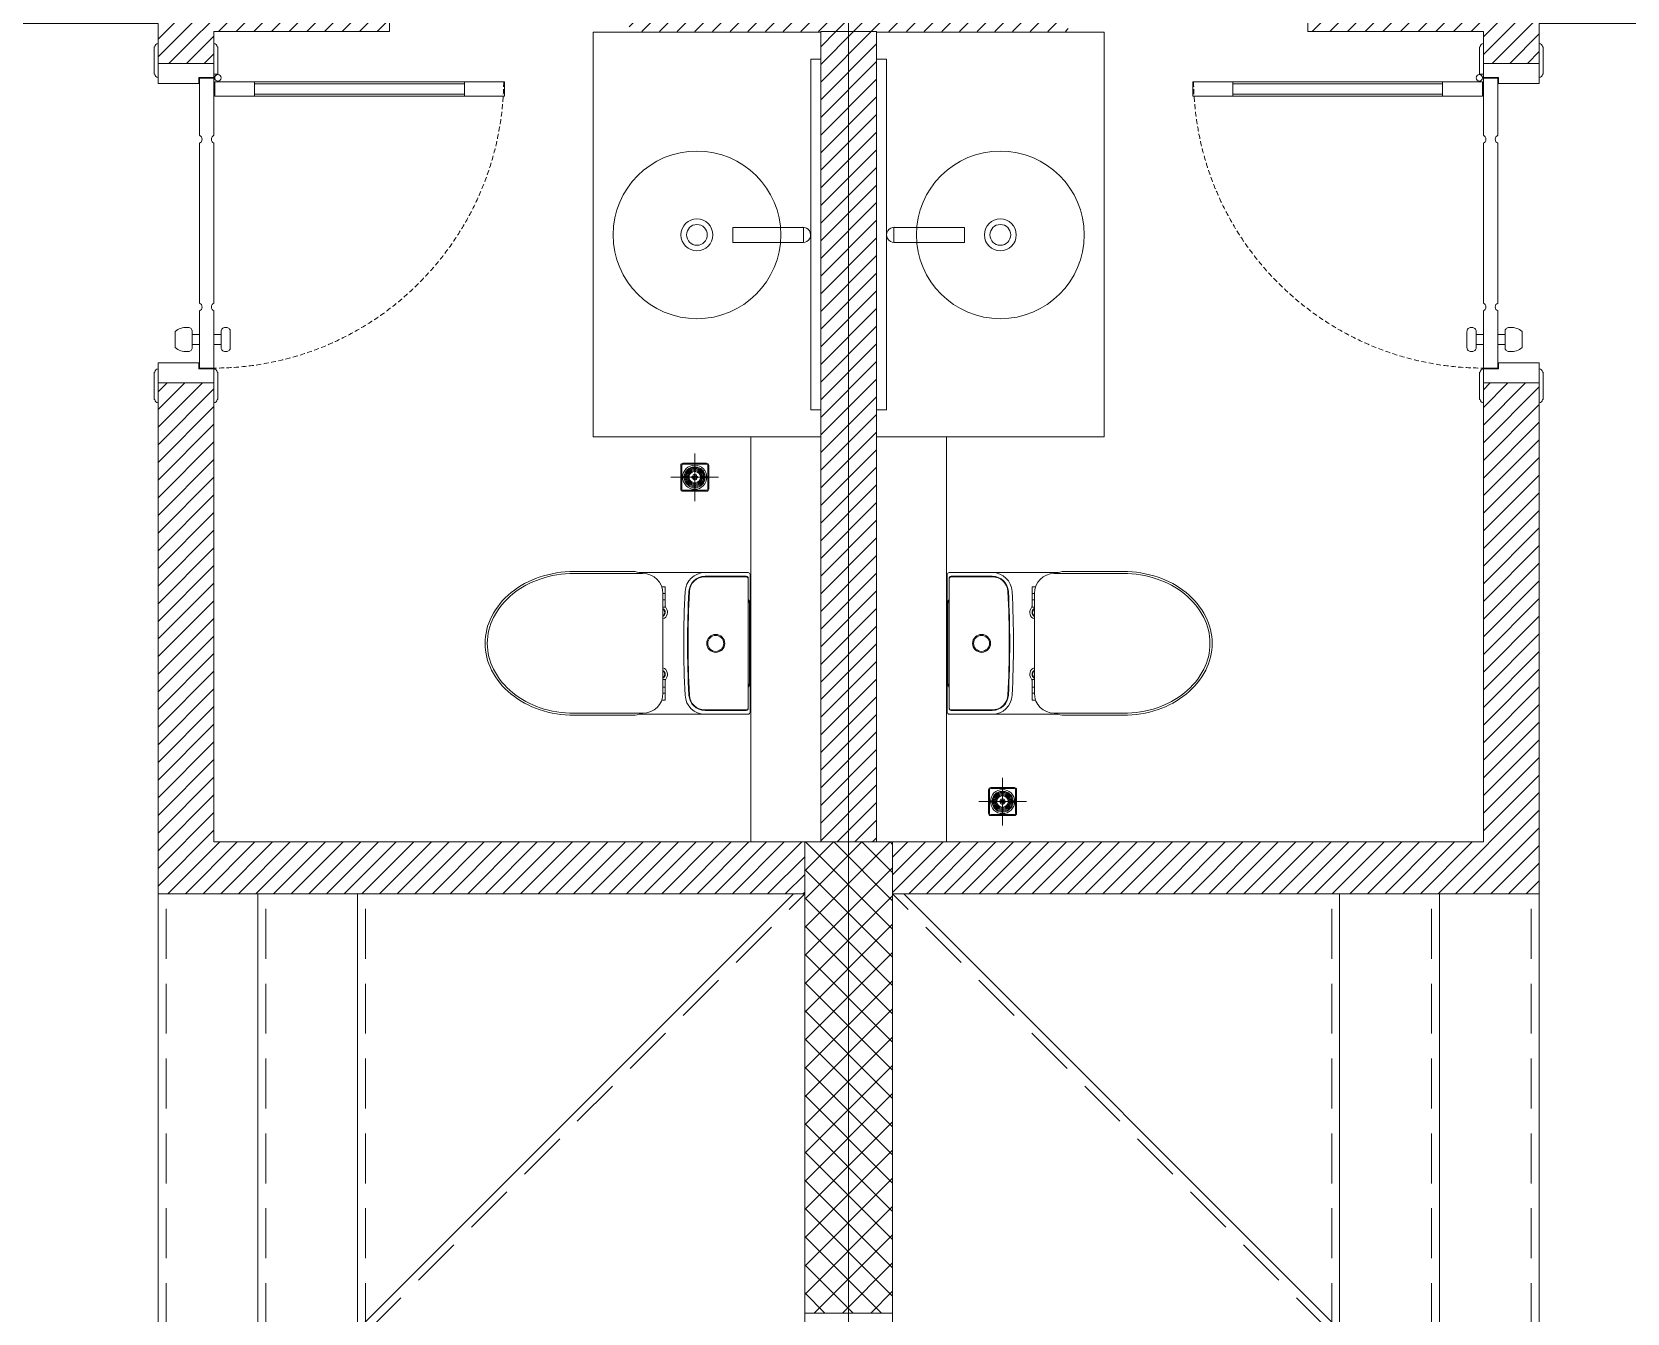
# Model space of a CAD drawing. Header units: millimetres. Extents: x 0 to 71617, y -15450 to 30894.
# Drawn here: x 58461 to 62457, y 23807 to 27016 of the extents above; entities that cross this region are included whole.
import ezdxf

# ---------------------------------------------------------------- set-up
doc = ezdxf.new("R2010")
doc.units = ezdxf.units.MM
for name, pattern in [('CENTER2', [1.125, 0.75, -0.125, 0.125, -0.125]), ('DASHED2', [0.375, 0.25, -0.125]), ('HIDDEN', [0.375, 0.25, -0.125]), ('HIDDEN2', [0.1875, 0.125, -0.0625])]:
    doc.linetypes.add(name, pattern=pattern)
for name, color, linetype, lineweight in [('axis', 40, 'CENTER2', 5), ('DIM2', 4, 'Continuous', 5), ('DOOR', 4, 'Continuous', 5), ('Floor Hatch', 149, 'Continuous', 5), ('Furniture', 36, 'Continuous', 5), ('Hatch', 8, 'Continuous', 5), ('LINE-DETAIL-SAKURA', 2, 'Continuous', 30), ('Sanitary', 141, 'Continuous', 5), ('Stairs', 7, 'Continuous', 15), ('Wall Brick', 5, 'Continuous', 15)]:
    doc.layers.add(name, color=color, linetype=linetype, lineweight=lineweight)
doc.layers.add('FLOORTILE', color=20, linetype='Continuous')
doc.layers.add('STAIR-097', color=97, linetype='Continuous')
pattern_1 = [(45, (-2110, -10510), (-22.097087, 22.097087), [])]

# ---------------------------------------------------------------- blocks, each defined once
blk = doc.blocks.new('A$C69C17493')
at = {"layer": 'Stairs', "ltscale": 0.001}
for points in [[(1.6, 0), (0, 0), (0, -2.35)], [(1.1283, -1.1), (0.0283, 0)], [(1.12, -1.1), (1.12, 0)], [(1.37, -1.1), (1.37, 0)], [(1.62, -1.1), (1.62, 0)], [(1.1, -1.08), (0, -1.08)], [(1.1, -2.1), (1.1, -1.1), (1.6, -1.1)], [(1.1, -1.33), (0, -1.33)], [(1.1, -1.58), (0, -1.58)], [(1.1, -1.83), (0, -1.83)], [(1.1, -2.08), (0, -2.08)]]:
    blk.add_lwpolyline(points, dxfattribs=at)
at = {"layer": 'Stairs', "linetype": 'HIDDEN2'}
for points in [[(1.1, -1.1), (0, 0)], [(1.1, -1.1), (1.1, 0)], [(1.35, -1.1), (1.35, 0)], [(1.6, -1.1), (1.6, 0)], [(1.1, -1.1), (0, -1.1)], [(1.1, -1.35), (0, -1.35)], [(1.1, -1.6), (0, -1.6)], [(1.1, -1.85), (0, -1.85)], [(1.1, -2.1), (0, -2.1)]]:
    blk.add_lwpolyline(points, dxfattribs=at)
at = {"layer": 'Stairs'}
for points in [[(1.6, 0), (1.62, 0)], [(1.6, -1.1), (1.62, -1.1)], [(1.1, -2.1), (0, -2.35)], [(1.1, -2.24), (0, -2.49)]]:
    blk.add_lwpolyline(points, dxfattribs=at)
at = {"layer": 'Stairs', "linetype": 'HIDDEN'}
for points in [[(2.35, -3.1), (1.1, -3.1), (1.1, -2.24)], [(1.1, -2.35), (0.616, -2.35)], [(0, -2.49), (0, -4.1), (2.35, -4.1)], [(1.1, -2.58), (0, -2.58)], [(1.1, -2.6), (0, -2.6)], [(1.1, -2.83), (0, -2.83)], [(1.1, -2.85), (0, -2.85)], [(1.1, -3.0731), (0, -4.0631)], [(1.1, -3.08), (0, -3.08)], [(1.1, -3.1), (0, -3.1)], [(1.1, -3.1), (0, -4.1)], [(1.08, -3.1), (1.08, -4.1)], [(1.1, -3.1), (1.1, -4.1)], [(1.33, -3.1), (1.33, -4.1)], [(1.35, -3.1), (1.35, -4.1)], [(1.58, -3.1), (1.58, -4.1)], [(1.6, -3.1), (1.6, -4.1)], [(1.83, -3.1), (1.83, -4.1)], [(1.85, -3.1), (1.85, -4.1)], [(2.08, -3.1), (2.08, -4.1)], [(2.1, -3.1), (2.1, -4.1)], [(2.33, -3.1), (2.33, -4.1)], [(2.35, -3.1), (2.35, -4.1)]]:
    blk.add_lwpolyline(points, dxfattribs=at)
at = {"layer": 'Stairs', "linetype": 'HIDDEN', "ltscale": 1000}
blk.add_lwpolyline([(1.1, -2.33), (0.704, -2.33)], dxfattribs=at)
blk = doc.blocks.new('GRIDLINE-GF')
at = {"layer": 'axis'}
blk.add_line((37300, -6362.2, -0.1), (37300, 12546.8), dxfattribs=at)
blk = doc.blocks.new('WD1')
at = {"layer": 'DOOR', "lineweight": -2, "ltscale": 50}
for points in [[(35, 140), (-50, 140, -0.414201), (-42, 148), (-42, 150), (27, 150), (27, 148, -0.414176)], [(850, 140), (765, 140, -0.414201), (773, 148), (773, 150), (842, 150), (842, 148, -0.414176)], [(671.3, 97.1), (711.7, 97.1, -0.185244), (721.7, 67.1), (721.7, 64.2, -0.414214), (711.7, 54.2), (671.3, 54.2, -0.414214), (661.3, 64.2), (661.3, 67.1, -0.185244)], [(671.3, 97.1), (711.7, 97.1, -0.185244), (721.7, 67.1), (721.7, 64.2, -0.414214), (711.7, 54.2), (671.3, 54.2, -0.414214), (661.3, 64.2), (661.3, 67.1, -0.185244)], [(27, 0), (-50, 0, 0.414201), (-42, -8), (-42, -10), (27, -10)], [(34.7, -2.1, 0.066611), (35, 0), (27, 0), (27, 0), (27, 0), (27, -8, 0.040249), (28.3, -7.9, -0.293982)], [(37, 36), (86, 36), (180, 36, 0.633815), (200, 36), (600, 36, 0.633815), (620, 36), (763, 36), (763, 0), (758, 0), (620, 0, 0.633815), (600, 0), (200, 0, 0.633815), (180, 0), (37, 0)], [(850, 0), (765, 0, 0.414201), (773, -8), (773, -10), (842, -10), (842, -8, 0.414176)], [(671.3, -41.1), (711.7, -41.1, 0.414214), (721.7, -31.1), (721.7, -28.2, 0.414214), (711.7, -18.2), (671.3, -18.2, 0.414214), (661.3, -28.2), (661.3, -31.1, 0.414214)], [(671.3, -41.1), (711.7, -41.1, 0.414214), (721.7, -31.1), (721.7, -28.2, 0.414214), (711.7, -18.2), (671.3, -18.2, 0.414214), (661.3, -28.2), (661.3, -31.1, 0.414214)]]:
    blk.add_lwpolyline(points, format="xyb", close=True, dxfattribs=at)
for points in [[(35, 0), (0, 0), (0, 140), (50, 140), (50, 38), (35, 38), (35, 0)], [(765, 0), (800, 0), (800, 140), (750, 140), (750, 38), (765, 38), (765, 0)], [(678.8, 36), (678.8, 54.2)], [(678.8, 36), (678.8, 54.2)], [(704.2, 36), (704.2, 54.2)], [(678.8, 0), (678.8, -18.2)], [(704.2, 0), (704.2, -18.2)], [(704.2, 0), (704.2, -18.2)]]:
    blk.add_lwpolyline(points, dxfattribs=at)
for points in [[(82, -102), (46, -102), (46, -2), (82, -2)], [(82, -628), (82, -102), (46, -102), (46, -628)], [(76.8, -628), (76.8, -102), (51.2, -102), (51.2, -628)], [(82, -628), (46, -628), (46, -728), (82, -728)]]:
    blk.add_lwpolyline(points, close=True, dxfattribs=at)
blk.add_circle((36, -10), 8, dxfattribs=at)
at = {"layer": 'DOOR', "linetype": 'DASHED2', "lineweight": -2, "ltscale": 50}
blk.add_arc((37, 0), 726, 270.7103, 0, dxfattribs=at)
blk = doc.blocks.new('blk-C17027-TOP')
at = {"layer": 'Sanitary'}
for p, q in [((-0.1724, 0), (0, 0)), ((0.1724, 0), (0, 0)), ((-0.1774, -0.1127), (-0.1774, -0.005)), ((-0.1679, -0.1127), (-0.1679, -0.0095)), ((-0.1668, -0.1127), (-0.1668, -0.01)), ((-0.1629, -0.0045), (0, -0.0045)), ((0, -0.005), (-0.1618, -0.005)), ((-0.105, -0.0014), (-0.11, -0.005)), ((0, -0.0014), (-0.105, -0.0014)), ((-0.105, -0.0014), (-0.1014, -0.005)), ((0, -0.0014), (0.105, -0.0014)), ((0.1629, -0.0045), (0, -0.0045)), ((0, -0.005), (0.1618, -0.005)), ((0.105, -0.0014), (0.1014, -0.005)), ((0.105, -0.0014), (0.11, -0.005)), ((0.1668, -0.1127), (0.1668, -0.01)), ((0.1679, -0.1127), (0.1679, -0.0095)), ((0.1774, -0.1127), (0.1774, -0.005)), ((-0.1774, -0.278), (-0.1774, -0.1056)), ((0.1774, -0.278), (0.1774, -0.1056)), ((-0.142, -0.2132), (-0.142, -0.2211)), ((-0.125, -0.2127), (-0.1415, -0.2127)), ((-0.125, -0.2182), (0, -0.2182)), ((-0.1245, -0.2132), (-0.1245, -0.2182)), ((-0.107, -0.2127), (-0.124, -0.2127)), ((-0.1093, -0.2137), (-0.1093, -0.2182)), ((-0.0915, -0.2127), (-0.1083, -0.2127)), ((-0.0905, -0.2137), (-0.0905, -0.2182)), ((0.125, -0.2182), (0, -0.2182)), ((0.0905, -0.2137), (0.0905, -0.2182)), ((0.0915, -0.2127), (0.1083, -0.2127)), ((0.107, -0.2127), (0.124, -0.2127)), ((0.1093, -0.2137), (0.1093, -0.2182)), ((0.1245, -0.2132), (0.1245, -0.2182)), ((0.125, -0.2127), (0.1415, -0.2127)), ((0.142, -0.2132), (0.142, -0.2211)), ((-0.175, -0.2682), (-0.175, -0.4407)), ((0.175, -0.2682), (0.175, -0.4407)), ((-0.18, -0.4407), (-0.18, -0.2937)), ((0.18, -0.4407), (0.18, -0.2937))]:
    blk.add_line(p, q, dxfattribs=at)
for points in [[(-0.18, -0.4407, 0.08084), (-0.1658, -0.5281, 0.089347), (-0.1273, -0.5984, 0.104774), (-0.0668, -0.6476, 0.119089), (0, -0.6637, 0.119089)], [(-0.175, -0.4407, 0.08062), (-0.1612, -0.5259, 0.089209), (-0.1237, -0.5945, 0.104834), (-0.065, -0.6424, 0.11939), (0, -0.6582, 0.11939)], [(0, -0.6637, 0.119089), (0.0668, -0.6476, 0.104774), (0.1273, -0.5984, 0.089347), (0.1658, -0.5281, 0.08084), (0.18, -0.4407, 0.08084)], [(0.175, -0.4407, -0.08062), (0.1612, -0.5259, -0.089209), (0.1237, -0.5945, -0.104834), (0.065, -0.6424, -0.11939), (0, -0.6582, -0.11939)]]:
    blk.add_lwpolyline(points, format="xyb", dxfattribs=at)
for radius in [0.0225, 0.02]:
    blk.add_circle((0, -0.0859), radius, dxfattribs=at)
for centre, radius, start, end in [((-0.1724, -0.005), 0.005, 90, 180), ((0.1724, -0.005), 0.005, 0, 90), ((-0.1629, -0.0095), 0.005, 90, 180), ((-0.1618, -0.01), 0.005, 90, 180), ((0.1618, -0.01), 0.005, 0, 90), ((0.1629, -0.0095), 0.005, 0, 90), ((-0.1274, -0.1127), 0.05, 180, 267.0181), ((-0.1274, -0.1127), 0.0405, 180, 267.0181), ((-0.1274, -0.1127), 0.0394, 180, 267.0181), ((0.1274, -0.1127), 0.0394, 272.9819, 0), ((0.1274, -0.1127), 0.0405, 272.9819, 0), ((0.1274, -0.1127), 0.05, 272.9819, 0), ((0, 2.334), 2.4905, 267.0181, 270), ((0, 2.334), 2.4894, 267.0181, 270), ((0, 2.334), 2.4894, 270, 272.9819), ((0, 2.334), 2.4905, 270, 272.9819), ((0, 2.334), 2.5, 267.0181, 270), ((0, 2.334), 2.5, 270, 272.9819), ((-0.125, -0.2682), 0.05, 90, 180), ((-0.1415, -0.2132), 0.0005, 89.9996, 180), ((-0.125, -0.2132), 0.0005, 0, 89.9996), ((-0.124, -0.2132), 0.0005, 90.0019, 180), ((-0.1083, -0.2137), 0.001, 90, 180), ((-0.0945, -0.2027), 0.01, 270, 308.9424), ((-0.0915, -0.2137), 0.001, 0, 90), ((-0.0775, -0.2237), 0.017, 19.0945, 128.9424), ((-0.0775, -0.2237), 0.0113, 29.4812, 150.5188), ((-0.0775, -0.2237), 0.01, 33.7876, 146.2124), ((0.0775, -0.2237), 0.017, 51.0576, 160.9055), ((0.0775, -0.2237), 0.0113, 29.4812, 150.5188), ((0.0775, -0.2237), 0.01, 33.7876, 146.2124), ((0.0945, -0.2027), 0.01, 231.0576, 270), ((0.0915, -0.2137), 0.001, 90, 180), ((0.1083, -0.2137), 0.001, 0, 90), ((0.124, -0.2132), 0.0005, 0, 89.9981), ((0.125, -0.2132), 0.0005, 90.0004, 180), ((0.125, -0.2682), 0.05, 0, 90), ((0.1415, -0.2132), 0.0005, 0, 90.0004), ((-0.13, -0.2937), 0.05, 154.1581, 180), ((0.13, -0.2937), 0.05, 0, 26.1649)]:
    blk.add_arc(centre, radius, start, end, dxfattribs=at)
blk = doc.blocks.new('420x420x147')
at = {"layer": 'Sanitary'}
blk.add_lwpolyline([(34931.6, 70486.9), (35108.7, 70486.9), (35108.7, 70449), (34931.6, 70449)], close=True, dxfattribs=at)
for radius in [210, 40, 26]:
    blk.add_circle((35198.5, 70468), radius, dxfattribs=at)
blk.add_arc((34932.7, 70468), 19, 86.6445, 270, dxfattribs=at)
blk = doc.blocks.new('FLOOR DRAIN CT640A')
at = {"layer": 'Sanitary', "ltscale": 20}
for p, q in [((0, -75), (0, 75)), ((-75, 0), (75, 0))]:
    blk.add_line(p, q, dxfattribs=at)
at = {"layer": 'Sanitary'}
for points in [[(37.2, -44), (-37.2, -44, -0.407669), (-44, -37.2), (-44, 37.2, -0.407669), (-37.2, 44), (37.2, 44, -0.407669), (44, 37.2), (44, -37.2, -0.407669)], [(37.1, -41), (-37.1, -41, -0.405526), (-41, -37.1), (-41, 37.1, -0.405526), (-37.1, 41), (37.1, 41, -0.405526), (41, 37.1), (41, -37.1, -0.405526)], [(-2.5, 32.9, 0.370483), (-32.9, 2.5, 0.621156), (-29.9, 2.5, -0.36617), (-2.5, 29.9, 0.587684)], [(2.5, 32.9, -0.370483), (32.9, 2.5, -0.621156), (29.9, 2.5, 0.36617), (2.5, 29.9, -0.587684)], [(-2.5, -32.9, -0.370483), (-32.9, -2.5, -0.621156), (-29.9, -2.5, 0.36617), (-2.5, -29.9, -0.587684)], [(2.5, -32.9, 0.370483), (32.9, -2.5, 0.621156), (29.9, -2.5, -0.36617), (2.5, -29.9, 0.587684)]]:
    blk.add_lwpolyline(points, format="xyb", close=True, dxfattribs=at)
for points in [[(-2.5, 26.9, 0.360911), (-26.9, 2.5, 0.596037), (-23.9, 2.5, -0.354355), (-2.5, 23.9, 0.587684), (-2.5, 26.9)], [(-2.5, 20.9, 0.345954), (-20.9, 2.5, 0.593037), (-17.8, 2.5, -0.334797), (-2.5, 17.8, 0.587684), (-2.5, 20.8)], [(2.5, 26.9, -0.360911), (26.9, 2.5, -0.596037), (23.9, 2.5, 0.354355), (2.5, 23.9, -0.587684), (2.5, 26.9)], [(2.5, 20.9, -0.345954), (20.9, 2.5, -0.593037), (17.8, 2.5, 0.334797), (2.5, 17.8, -0.587684), (2.5, 20.8)], [(-2.5, -26.9, -0.360911), (-26.9, -2.5, -0.596037), (-23.9, -2.5, 0.354355), (-2.5, -23.9, -0.587684), (-2.5, -26.9)], [(-2.5, -20.9, -0.345954), (-20.9, -2.5, -0.593037), (-17.8, -2.5, 0.334797), (-2.5, -17.8, -0.587684), (-2.5, -20.8)], [(2.5, -26.9, 0.360911), (26.9, -2.5, 0.596037), (23.9, -2.5, -0.354355), (2.5, -23.9, 0.587684), (2.5, -26.9)], [(2.5, -20.9, 0.345954), (20.9, -2.5, 0.593037), (17.8, -2.5, -0.334797), (2.5, -17.8, 0.587684), (2.5, -20.8)]]:
    blk.add_lwpolyline(points, format="xyb", dxfattribs=at)
for centre, radius in [((0, 0), 38), ((-6.9, 0), 2.5), ((-3.4, 5.5), 2.5), ((3.4, 5.5), 2.5), ((6.9, 0), 2.5), ((-3.4, -5.5), 2.5), ((3.4, -5.5), 2.5)]:
    blk.add_circle(centre, radius, dxfattribs=at)
for centre, start, end in [((-38, 0), 271.8851, 88.1149), ((38, 0), 91.8851, 268.1149)]:
    blk.add_arc(centre, 2.5, start, end, dxfattribs=at)
blk = doc.blocks.new('2D WALL G.F')
at = {"layer": 'Hatch'}
h = blk.add_hatch(dxfattribs=at)
h.set_pattern_fill('LINE', color=256, scale=250, angle=45, style=0)
h.set_pattern_definition(pattern_1)
h.paths.add_polyline_path([(32440, 110), (32440, 300), (32060, 300), (32060, 410), (32550, 410), (32550, 110)])
h.paths.add_polyline_path([(34810, -110), (34690, -110), (34690, -2890), (34810, -2890)])
h.paths.add_polyline_path([(38790, -3490), (38790, -3390), (38670, -3390), (38670, -3490)])
h.paths.add_polyline_path([(38789.8, -2590), (38790, 110), (38270, 110), (38270, -10), (38670, -10), (38670, -2590)])
h.paths.add_polyline_path([(39890, 1210), (38270, 1210), (38270, 2490), (38410, 2490), (38410, 1340), (39890, 1340)])
h.paths.add_polyline_path([(38850, 3370), (38410, 3370), (38410, 3290), (38270, 3290), (38270, 3390), (37610, 3390), (37610, 3510), (38850, 3510)])
h.paths.add_polyline_path([(39450, 3370), (39450, 3510), (40000, 3510), (40000, 3370), (39930, 3370)])
h.paths.add_polyline_path([(37390, 3510), (37290, 3510), (37290, 3390), (37390, 3390)])
h.paths.add_polyline_path([(33790, 3390), (32110, 3390), (32110, 3510), (33790, 3510)])
h = blk.add_hatch(dxfattribs=at)
h.set_pattern_fill('LINE', color=256, scale=250, angle=45, style=0)
h.set_pattern_definition(pattern_1)
h.paths.add_polyline_path([(41330, -3490), (41330, -3390), (41210, -3390), (41210, -3490)])
h.paths.add_polyline_path([(41730, -10), (41330, -10), (41330, -2590), (41210, -2590), (41210, 110), (41730, 110)])
h.paths.add_polyline_path([(40110, 1210), (41730, 1210), (41730, 2490), (41590, 2490), (41590, 1340), (40110, 1340)])
h.paths.add_polyline_path([(42390, 3390), (41730, 3390), (41730, 3290), (41590, 3290), (41590, 3370), (41150, 3370), (41150, 3510), (42390, 3510)])
h.paths.add_polyline_path([(40070, 3370), (40000, 3370), (40000, 3510), (40550, 3510), (40550, 3370)])
h.paths.add_polyline_path([(42710, 3390), (42610, 3390), (42610, 3510), (42710, 3510)])
h.paths.add_polyline_path([(47890.2, 3390), (46210, 3390), (46210, 3510), (47890.2, 3510)])
h.paths.add_polyline_path([(48009.9, 3390), (47890.2, 3390), (47890.2, 110), (48009.9, 110)])
h.paths.add_polyline_path([(47890.2, 410), (47450, 410), (47450, 110), (47560, 110), (47560, 300), (47890.2, 300)])
h.paths.add_polyline_path([(45310, -2890), (45190, -2890), (45190, -110), (45310, -110)])
h = blk.add_hatch(dxfattribs=at)
h.set_pattern_fill('LINE', color=256, scale=250, angle=45, style=0)
h.set_pattern_definition(pattern_1)
h.paths.add_polyline_path([(39940, -3490), (40060, -3490), (40060, -3110), (39940, -3110)])
h.paths.add_polyline_path([(40070, 3370), (39930, 3370), (39930, 1340), (40070, 1340)])
h = blk.add_hatch(dxfattribs=at)
h.set_pattern_fill('NET', color=256, scale=400, angle=135, style=0)
h.set_pattern_definition([(135, (-2110, -10510), (-35.35534, -35.35534), []), (225, (-2110, -10510), (35.35534, -35.35534), [])])
h.paths.add_polyline_path([(40110, -2890), (39890, -2890), (39890, -160), (40110, -160)])
h.paths.add_polyline_path([(40110, 1340), (39890, 1340), (39890, 160), (40110, 160)])
at = {"layer": 'Furniture', "ltscale": 100}
for points in [[(39930, 2355), (39360, 2355), (39360, 3368), (39930, 3368)], [(40070, 2355), (40640, 2355), (40640, 3368), (40070, 3368)], [(39905, 2422.5), (39905, 3300.5), (39930, 3300.5), (39930, 2422.5)], [(40095, 2422.5), (40095, 3300.5), (40070, 3300.5), (40070, 2422.5)], [(39930, 2355), (39755, 2355), (39755, 1340), (39930, 1340)], [(40070, 2355), (40245, 2355), (40245, 1340), (40070, 1340)]]:
    blk.add_lwpolyline(points, close=True, dxfattribs=at)
at = {"layer": 'Hatch', "color": 3, "linetype": 'HIDDEN', "elevation": 7.9}
for points in [[(32000, -10500), (40000, -10500), (40000, 5500), (32000, 5500)], [(50000, -10500), (40000, -10500), (40000, 5500), (50000, 5500)]]:
    blk.add_lwpolyline(points, close=True, dxfattribs=at)
at = {"layer": 'Wall Brick'}
for points in [[(38850, 3370), (38410, 3370), (38410, 3290), (38270, 3290), (38270, 3390), (37610, 3390), (37610, 3510), (38850, 3510)], [(42390, 3390), (41730, 3390), (41730, 3290), (41590, 3290), (41590, 3370), (41150, 3370), (41150, 3510), (42390, 3510)], [(40070, 3370), (39930, 3370), (39930, 1340), (40070, 1340)], [(39890, 1210), (38270, 1210), (38270, 2490), (38410, 2490), (38410, 1340), (39890, 1340)], [(40110, 1210), (41730, 1210), (41730, 2490), (41590, 2490), (41590, 1340), (40110, 1340)], [(40110, 1340), (39890, 1340), (39890, 160), (40110, 160)]]:
    blk.add_lwpolyline(points, close=True, dxfattribs=at)
at = {"layer": 'DOOR', "xscale": -1, "rotation": 90}
blk.add_blockref('WD1', (38410, 3290), dxfattribs=at)
at = {"layer": 'DOOR', "rotation": 270}
blk.add_blockref('WD1', (41590, 3290), dxfattribs=at)
blk.add_blockref('WD1', (41590, 3290), dxfattribs=at)
at = {"layer": 'Floor Hatch', "ltscale": 100, "xscale": -1}
blk.add_blockref('420x420x147', (74818.5, -67607.4), dxfattribs=at)
at = {"layer": 'Floor Hatch', "ltscale": 100}
blk.add_blockref('420x420x147', (5181.5, -67607.4), dxfattribs=at)
at = {"layer": 'Floor Hatch', "ltscale": 100, "yscale": 1000, "zscale": 1000}
for p, xscale, rotation in [((39753, 1837.5), -1000, 270), ((40247, 1837.5), 1000, 90)]:
    blk.add_blockref('blk-C17027-TOP', p, dxfattribs=dict(at, xscale=xscale, rotation=rotation))
at = {"layer": 'FLOORTILE', "color": 42, "xscale": -0.7969783420740976, "yscale": 0.7969783420740976, "zscale": 0.7969783420740976}
blk.add_blockref('FLOOR DRAIN CT640A', (39614.5, 2253.7), dxfattribs=at)
at = {"layer": 'FLOORTILE', "color": 42, "xscale": -0.7969783420740976, "yscale": 0.7969783420740976, "zscale": 0.7969783420740976, "rotation": 180}
blk.add_blockref('FLOOR DRAIN CT640A', (40385.5, 1441.3), dxfattribs=at)
blk = doc.blocks.new('FENCE1')
at = {"layer": 'Hatch', "color": 3}
for points in [[(34000, -100), (42000, -100), (42000, 15900), (34000, 15900)], [(52000, -100), (42000, -100), (42000, 15900), (52000, 15900)]]:
    blk.add_lwpolyline(points, close=True, dxfattribs=at)

msp = doc.modelspace()

# ---------------------------------------------------------------- block references
at = {"layer": 'DIM2'}
msp.add_blockref('GRIDLINE-GF', (23206.5, 17146.7, 0), dxfattribs=at)
at = {"layer": 'LINE-DETAIL-SAKURA'}
msp.add_blockref('FENCE1', (18506.5, 13247.1, 15.9), dxfattribs=at)
at = {"layer": 'STAIR-097', "yscale": 1000, "zscale": 1000}
for p, xscale in [((60396.5, 24856.7, 0), -1000), ((60616.5, 24856.7, 0), 1000)]:
    msp.add_blockref('A$C69C17493', p, dxfattribs=dict(at, xscale=xscale))
at = {"layer": 'Wall Brick', "color": 1}
msp.add_blockref('2D WALL G.F', (20506.5, 23646.7, 0), dxfattribs=at)

doc.saveas('drawing.dxf')
